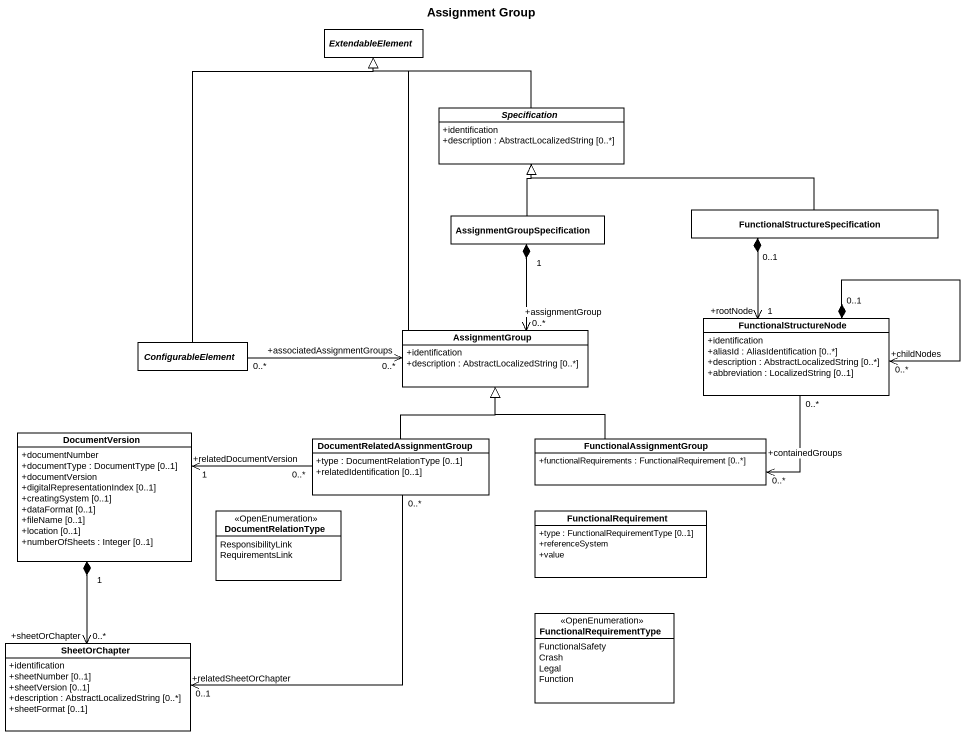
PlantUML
@startuml
title Assignment Group
hide circle
hide empty members
skinparam classAttributeIconSize 0
abstract class ExtendableElement
abstract class Specification {
  +identification
  +description : AbstractLocalizedString [0..*]
}
class AssignmentGroupSpecification
class "FunctionalStructureSpecification" as FunctionalStructureSpecifica
class FunctionalStructureNode {
  +identification
  +aliasId : AliasIdentification [0..*]
  +description : AbstractLocalizedString [0..*]
  +abbreviation : LocalizedString [0..1]
}
abstract class ConfigurableElement
class AssignmentGroup {
  +identification
  +description : AbstractLocalizedString [0..*]
}
class DocumentVersion {
  +documentNumber
  +documentType : DocumentType [0..1]
  +documentVersion
  +digitalRepresentationIndex [0..1]
  +creatingSystem [0..1]
  +dataFormat [0..1]
  +fileName [0..1]
  +location [0..1]
  +numberOfSheets : Integer [0..1]
}
class "DocumentRelatedAssignmentGroup" as DocumentRelatedAssignmentGro {
  +type : DocumentRelationType [0..1]
  +relatedIdentification [0..1]
}
class FunctionalAssignmentGroup {
  +functionalRequirements : FunctionalRequirement [0..*]
}
enum DocumentRelationType <<OpenEnumeration>> {
  ResponsibilityLink
  RequirementsLink
}
class FunctionalRequirement {
  +type : FunctionalRequirementType [0..1]
  +referenceSystem
  +value
}
enum FunctionalRequirementType <<OpenEnumeration>> {
  FunctionalSafety
  Crash
  Legal
  Function
}
class SheetOrChapter {
  +identification
  +sheetNumber [0..1]
  +sheetVersion [0..1]
  +description : AbstractLocalizedString [0..*]
  +sheetFormat [0..1]
}
Specification -left-|> ExtendableElement
AssignmentGroupSpecification -up-|> Specification
AssignmentGroupSpecification "1" *--> "+assignmentGroup\n0..*" AssignmentGroup
FunctionalStructureSpecifica -left-|> Specification
FunctionalStructureSpecifica "0..1" *--> "1\n+rootNode" FunctionalStructureNode
FunctionalStructureNode "0..1" *--> "+childNodes\n0..*" FunctionalStructureNode
FunctionalStructureNode "0..*" --> "0..*\n+containedGroups" FunctionalAssignmentGroup
ConfigurableElement -up-|> ExtendableElement
ConfigurableElement "0..*" -right-> "0..*\n+associatedAssignmentGroups" AssignmentGroup
AssignmentGroup -up-|> ExtendableElement
DocumentVersion "1" *--> "+sheetOrChapter\n0..*" SheetOrChapter
DocumentRelatedAssignmentGro -up-|> AssignmentGroup
DocumentRelatedAssignmentGro "0..*" -left-> "1\n+relatedDocumentVersion" DocumentVersion
DocumentRelatedAssignmentGro "0..*" --> "0..1\n+relatedSheetOrChapter" SheetOrChapter
FunctionalAssignmentGroup -up-|> AssignmentGroup
@enduml
